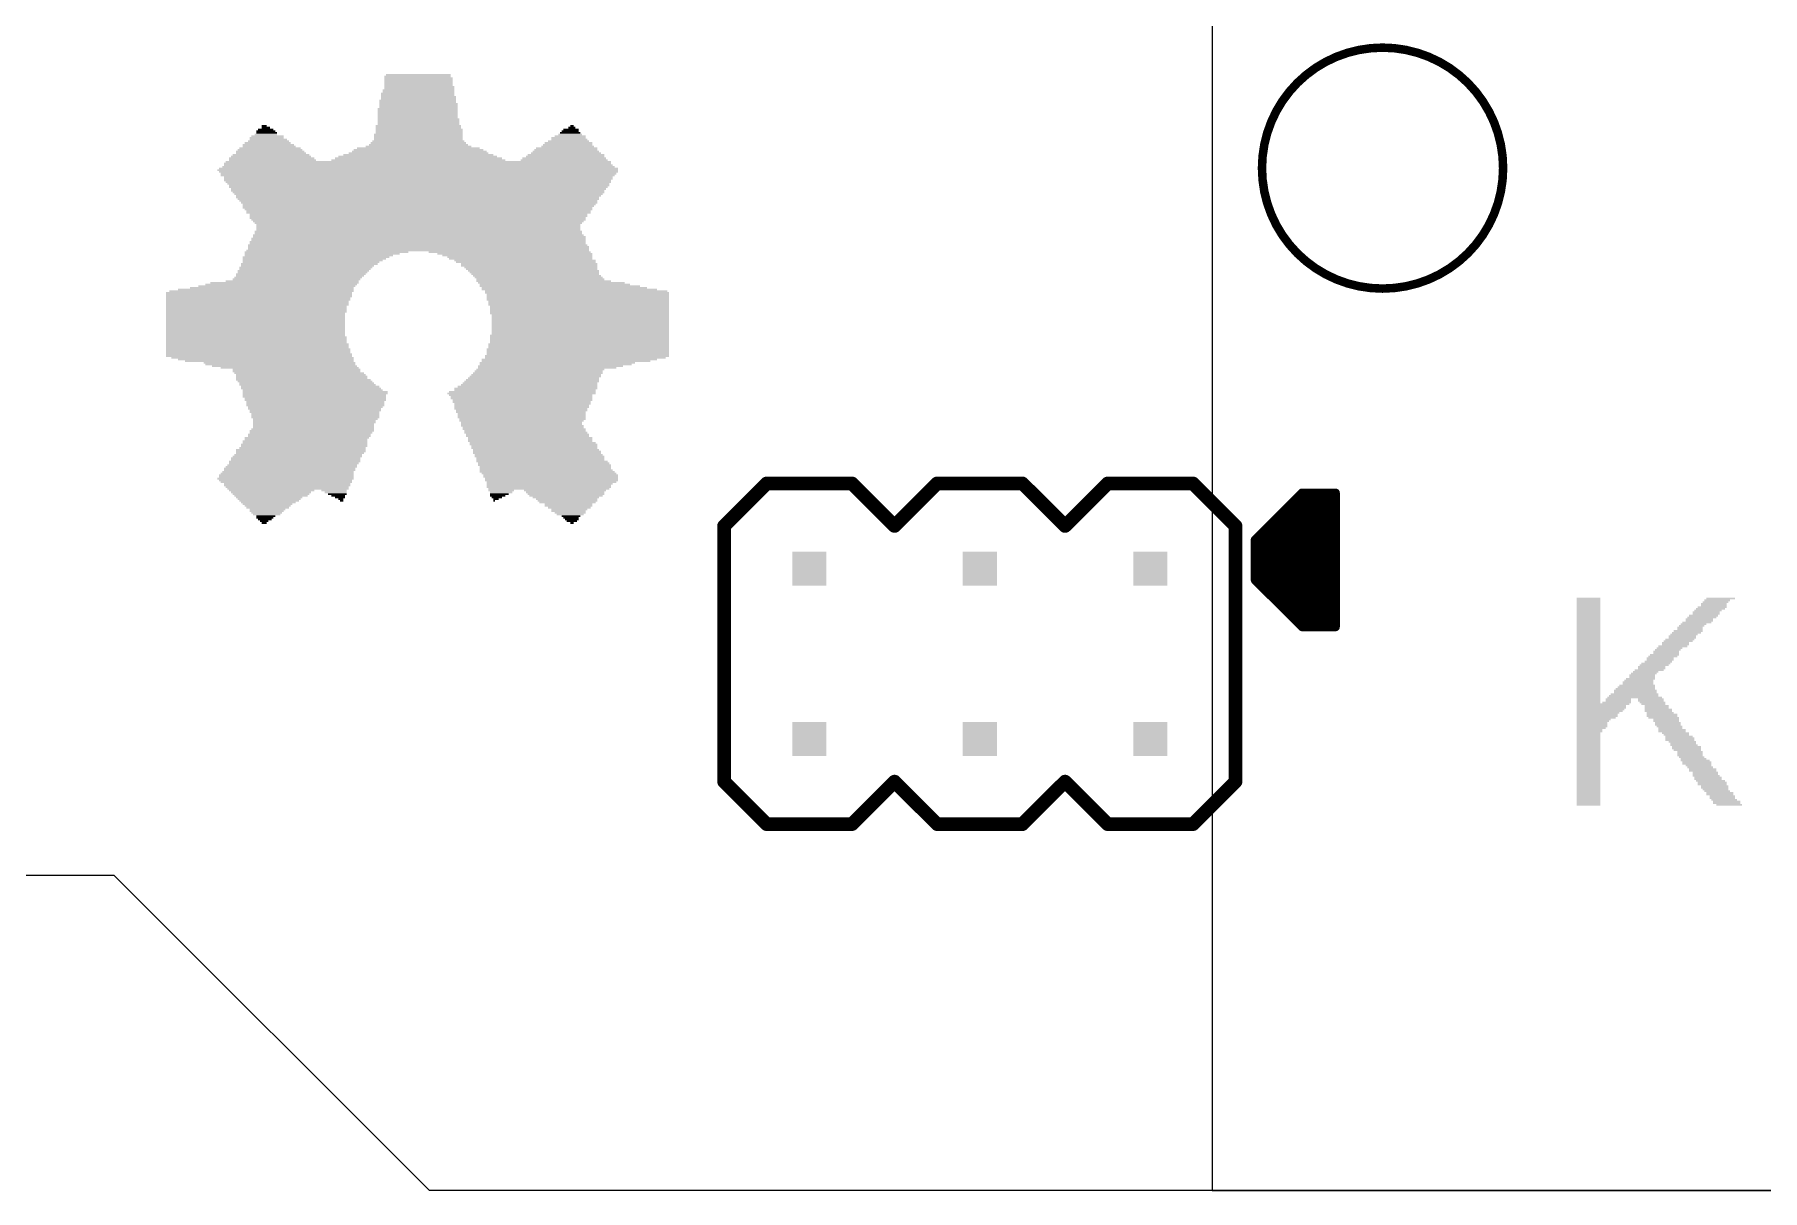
# Model space of a CAD drawing. Extents: x -5 to 130, y -14 to 61.
# Drawn here: x 21.12 to 46.86, y -7.7 to 9.53 of the extents above; entities that cross this region are included whole.
import ezdxf

# ---------------------------------------------------------------- set-up
doc = ezdxf.new("R2010")
doc.units = 0
for name, color, linetype in [('20', 178, 'CONTINUOUS'), ('21', 251, 'CONTINUOUS'), ('49', 251, 'CONTINUOUS'), ('51', 251, 'CONTINUOUS')]:
    doc.layers.add(name, color=color, linetype=linetype)

# ---------------------------------------------------------------- blocks, each defined once
blk = doc.blocks.new('RECT')
blk.add_solid([(-0.5, -0.5), (0.5, -0.5), (-0.5, 0.5), (0.5, 0.5)])

msp = doc.modelspace()

# ---------------------------------------------------------------- linework, layer by layer
at = {"layer": '20'}
for p, q in [((-5, -3), (22.3, -3)), ((22.3, -3), (27, -7.7)), ((122.5, -7.7), (27, -7.7))]:
    msp.add_line(p, q, dxfattribs=at)
at = {"layer": '21'}
for points, const_width in [([(32.025, 2.84), (31.39, 2.205)], 0.2032), ([(33.295, 2.84), (32.025, 2.84)], 0.2032), ([(33.93, 2.205), (33.295, 2.84)], 0.2032), ([(34.565, 2.84), (33.93, 2.205)], 0.2032), ([(35.835, 2.84), (34.565, 2.84)], 0.2032), ([(36.47, 2.205), (35.835, 2.84)], 0.2032), ([(37.105, 2.84), (36.47, 2.205)], 0.2032), ([(38.375, 2.84), (37.105, 2.84)], 0.2032), ([(39.01, 2.205), (38.375, 2.84)], 0.2032), ([(40, 2.7), (39.3, 2)], 0.127), ([(40.5, 2.586), (39.886, 2.586)], 0.127), ([(40.5, 2.7), (40, 2.7)], 0.127), ([(40.5, 0.7), (40.5, 2.7)], 0.127), ([(40.5, 2.332), (39.632, 2.332)], 0.127), ([(40.5, 2.459), (39.759, 2.459)], 0.127), ([(31.39, -1.605), (31.39, 2.205)], 0.2032), ([(39.01, 2.205), (39.01, -1.605)], 0.2032), ([(39.3, 2), (39.3, 1.4)], 0.127), ([(40.5, 2.078), (39.378, 2.078)], 0.127), ([(40.5, 2.205), (39.505, 2.205)], 0.127), ([(40.5, 1.951), (39.3, 1.951)], 0.127), ([(40.5, 1.824), (39.3, 1.824)], 0.127), ([(40.5, 1.697), (39.3, 1.697)], 0.127), ([(40.5, 1.57), (39.3, 1.57)], 0.127), ([(40.5, 1.443), (39.3, 1.443)], 0.127), ([(39.3, 1.4), (40, 0.7)], 0.127), ([(40.5, 1.316), (39.384, 1.316)], 0.127), ([(40.5, 1.189), (39.511, 1.189)], 0.127), ([(40.5, 1.062), (39.638, 1.062)], 0.127), ([(40.5, 0.935), (39.765, 0.935)], 0.127), ([(40.5, 0.808), (39.892, 0.808)], 0.127), ([(40, 0.7), (40.5, 0.7)], 0.127), ([(32.025, -2.24), (31.39, -1.605)], 0.2032), ([(33.93, -1.605), (33.295, -2.24)], 0.2032), ([(34.565, -2.24), (33.93, -1.605)], 0.2032), ([(36.47, -1.605), (35.835, -2.24)], 0.2032), ([(37.105, -2.24), (36.47, -1.605)], 0.2032), ([(39.01, -1.605), (38.375, -2.24)], 0.2032), ([(33.295, -2.24), (32.025, -2.24)], 0.2032), ([(35.835, -2.24), (34.565, -2.24)], 0.2032), ([(38.375, -2.24), (37.105, -2.24)], 0.2032)]:
    msp.add_lwpolyline(points, dxfattribs=dict(at, const_width=const_width))
for points, const_width in [([(32.025, 2.8908, 1), (32.025, 2.7892)], 0.1016), ([(32.0609, 2.8041, 1), (31.9891, 2.8759)], 0.1016), ([(33.3309, 2.8759, 1), (33.2591, 2.8041)], 0.1016), ([(33.295, 2.7892, 1), (33.295, 2.8908)], 0.1016), ([(34.565, 2.8908, 1), (34.565, 2.7892)], 0.1016), ([(34.6009, 2.8041, 1), (34.5291, 2.8759)], 0.1016), ([(35.8709, 2.8759, 1), (35.7991, 2.8041)], 0.1016), ([(35.835, 2.7892, 1), (35.835, 2.8908)], 0.1016), ([(37.105, 2.8908, 1), (37.105, 2.7892)], 0.1016), ([(37.1409, 2.8041, 1), (37.0691, 2.8759)], 0.1016), ([(38.4109, 2.8759, 1), (38.3391, 2.8041)], 0.1016), ([(38.375, 2.7892, 1), (38.375, 2.8908)], 0.1016), ([(39.886, 2.6178, 1), (39.886, 2.5543)], 0.0635), ([(40, 2.7318, 1), (40, 2.6683)], 0.0635), ([(40.0225, 2.6775, 1), (39.9775, 2.7225)], 0.0635), ([(40.5318, 2.7, 1), (40.4682, 2.7)], 0.0635), ([(40.5, 2.6683, 1), (40.5, 2.7318)], 0.0635), ([(40.5, 2.5543, 1), (40.5, 2.6178)], 0.0635), ([(39.632, 2.3638, 1), (39.632, 2.3003)], 0.0635), ([(39.759, 2.4908, 1), (39.759, 2.4272)], 0.0635), ([(40.5, 2.4272, 1), (40.5, 2.4908)], 0.0635), ([(40.5, 2.3003, 1), (40.5, 2.3638)], 0.0635), ([(31.4408, 2.205, 1), (31.3392, 2.205)], 0.1016), ([(31.3541, 2.2409, 1), (31.4259, 2.1691)], 0.1016), ([(33.8941, 2.2409, 1), (33.9659, 2.1691)], 0.1016), ([(33.8941, 2.1691, 1), (33.9659, 2.2409)], 0.1016), ([(36.4341, 2.2409, 1), (36.5059, 2.1691)], 0.1016), ([(36.4341, 2.1691, 1), (36.5059, 2.2409)], 0.1016), ([(39.0608, 2.205, 1), (38.9592, 2.205)], 0.1016), ([(38.9741, 2.1691, 1), (39.0459, 2.2409)], 0.1016), ([(39.3318, 2, 1), (39.2683, 2)], 0.0635), ([(39.378, 2.1098, 1), (39.378, 2.0463)], 0.0635), ([(39.505, 2.2368, 1), (39.505, 2.1732)], 0.0635), ([(40.5, 2.1732, 1), (40.5, 2.2368)], 0.0635), ([(40.5, 2.0463, 1), (40.5, 2.1098)], 0.0635), ([(39.2775, 2.0225, 1), (39.3225, 1.9775)], 0.0635), ([(39.3, 1.9828, 1), (39.3, 1.9193)], 0.0635), ([(39.3, 1.8558, 1), (39.3, 1.7923)], 0.0635), ([(40.5, 1.9193, 1), (40.5, 1.9828)], 0.0635), ([(40.5, 1.7923, 1), (40.5, 1.8558)], 0.0635), ([(39.3, 1.7288, 1), (39.3, 1.6653)], 0.0635), ([(39.3, 1.6018, 1), (39.3, 1.5383)], 0.0635), ([(40.5, 1.6653, 1), (40.5, 1.7288)], 0.0635), ([(40.5, 1.5383, 1), (40.5, 1.6018)], 0.0635), ([(39.3225, 1.4225, 1), (39.2775, 1.3775)], 0.0635), ([(39.3, 1.4748, 1), (39.3, 1.4113)], 0.0635), ([(39.2683, 1.4, 1), (39.3318, 1.4)], 0.0635), ([(39.384, 1.3478, 1), (39.384, 1.2843)], 0.0635), ([(40.5, 1.4113, 1), (40.5, 1.4748)], 0.0635), ([(40.5, 1.2843, 1), (40.5, 1.3478)], 0.0635), ([(39.511, 1.2208, 1), (39.511, 1.1573)], 0.0635), ([(39.638, 1.0938, 1), (39.638, 1.0303)], 0.0635), ([(40.5, 1.1573, 1), (40.5, 1.2208)], 0.0635), ([(40.5, 1.0303, 1), (40.5, 1.0938)], 0.0635), ([(39.765, 0.9667, 1), (39.765, 0.9033)], 0.0635), ([(39.892, 0.8397, 1), (39.892, 0.7763)], 0.0635), ([(40.5, 0.9033, 1), (40.5, 0.9667)], 0.0635), ([(40.5, 0.7763, 1), (40.5, 0.8397)], 0.0635), ([(40, 0.7318, 1), (40, 0.6683)], 0.0635), ([(39.9775, 0.6775, 1), (40.0225, 0.7225)], 0.0635), ([(40.4682, 0.7, 1), (40.5318, 0.7)], 0.0635), ([(40.5, 0.6683, 1), (40.5, 0.7318)], 0.0635), ([(31.4259, -1.5691, 1), (31.3541, -1.6409)], 0.1016), ([(33.9659, -1.5691, 1), (33.8941, -1.6409)], 0.1016), ([(33.9659, -1.6409, 1), (33.8941, -1.5691)], 0.1016), ([(36.5059, -1.5691, 1), (36.4341, -1.6409)], 0.1016), ([(36.5059, -1.6409, 1), (36.4341, -1.5691)], 0.1016), ([(39.0459, -1.6409, 1), (38.9741, -1.5691)], 0.1016), ([(31.3392, -1.605, 1), (31.4408, -1.605)], 0.1016), ([(38.9592, -1.605, 1), (39.0608, -1.605)], 0.1016), ([(32.025, -2.1892, 1), (32.025, -2.2908)], 0.1016), ([(31.9891, -2.2759, 1), (32.0609, -2.2041)], 0.1016), ([(33.2591, -2.2041, 1), (33.3309, -2.2759)], 0.1016), ([(33.295, -2.2908, 1), (33.295, -2.1892)], 0.1016), ([(34.565, -2.1892, 1), (34.565, -2.2908)], 0.1016), ([(34.5291, -2.2759, 1), (34.6009, -2.2041)], 0.1016), ([(35.7991, -2.2041, 1), (35.8709, -2.2759)], 0.1016), ([(35.835, -2.2908, 1), (35.835, -2.1892)], 0.1016), ([(37.105, -2.1892, 1), (37.105, -2.2908)], 0.1016), ([(37.0691, -2.2759, 1), (37.1409, -2.2041)], 0.1016), ([(38.3391, -2.2041, 1), (38.4109, -2.2759)], 0.1016), ([(38.375, -2.2908, 1), (38.375, -2.1892)], 0.1016)]:
    msp.add_lwpolyline(points, format="xyb", dxfattribs=dict(at, const_width=const_width))
at = {"layer": '49', "const_width": 0.127}
msp.add_lwpolyline([(41.2, 5.744, 1), (41.2, 9.336, 1), (41.2, 5.744)], format="xyb", dxfattribs=at)
at = {"layer": '51'}
for p, q in [((38.66, 56.816), (38.66, -7.7)), ((38.66, -7.7), (92, -7.7))]:
    msp.add_line(p, q, dxfattribs=at)

# ---------------------------------------------------------------- block references
at = {"layer": '21', "yscale": 0.0254}
for p, xscale in [((26.8244, 8.9048), 0.9906), ((26.8371, 8.8794), 1.016), ((26.8371, 8.854), 1.016), ((26.8371, 8.8286), 1.016), ((26.8371, 8.8032), 1.016), ((26.8371, 8.7778), 1.016), ((26.8498, 8.7524), 1.0414), ((26.8371, 8.9302), 0.9652), ((26.8244, 8.5492), 1.143), ((26.8244, 8.5238), 1.143), ((26.8371, 8.4984), 1.1684), ((26.8244, 8.6508), 1.0922), ((26.8244, 8.6254), 1.0922), ((26.8371, 8.6), 1.1176), ((26.8371, 8.5746), 1.1176), ((26.8371, 8.7016), 1.0668), ((26.8371, 8.6762), 1.0668), ((26.8498, 8.727), 1.0414), ((26.8244, 8.4222), 1.1938), ((26.8244, 8.3968), 1.1938), ((26.8244, 8.3714), 1.1938), ((26.8244, 8.346), 1.1938), ((26.8244, 8.3206), 1.1938), ((26.8244, 8.2952), 1.1938), ((26.8371, 8.2698), 1.2192), ((26.8371, 8.2444), 1.2192), ((26.8371, 8.473), 1.1684), ((26.8371, 8.4476), 1.1684), ((24.5765, 7.9904), 0.508), ((24.5892, 8.0158), 0.4826), ((24.5638, 8.0412), 0.3302), ((24.5638, 8.092), 0.2794), ((24.5765, 8.0666), 0.3048), ((24.5638, 8.1174), 0.2286), ((24.5384, 8.1682), 0.0762), ((24.5638, 8.1428), 0.127), ((26.8371, 8.0412), 1.3208), ((26.8371, 8.0158), 1.3208), ((26.8371, 7.9904), 1.3208), ((26.8371, 8.1682), 1.27), ((26.8371, 8.1428), 1.27), ((26.8498, 8.1174), 1.2954), ((26.8498, 8.092), 1.2954), ((26.8498, 8.0666), 1.2954), ((26.8371, 8.219), 1.2192), ((26.8371, 8.1936), 1.2192), ((29.0723, 7.9904), 0.508), ((29.0977, 8.0158), 0.4572), ((29.0977, 8.0412), 0.3556), ((29.0977, 8.0666), 0.3048), ((29.0977, 8.092), 0.254), ((29.1104, 8.1174), 0.2286), ((29.1231, 8.1428), 0.1016), ((29.1231, 8.1682), 0.0508), ((24.64, 7.711), 1.1938), ((24.64, 7.7364), 1.143), ((24.6273, 7.7872), 1.016), ((24.64, 7.7618), 1.0414), ((24.6273, 7.8126), 0.9652), ((24.6273, 7.838), 0.9144), ((24.6019, 7.8888), 0.762), ((24.6146, 7.8634), 0.7874), ((24.5892, 7.9142), 0.6858), ((24.6019, 7.9396), 0.6096), ((24.6019, 7.965), 0.5588), ((26.8244, 7.711), 2.3622), ((26.8371, 7.7364), 2.2352), ((26.8371, 7.7618), 2.0828), ((26.8498, 7.7872), 2.0066), ((26.8371, 7.8126), 1.9304), ((26.8371, 7.838), 1.8288), ((26.8371, 7.8634), 1.5748), ((26.8371, 7.8888), 1.4732), ((26.8371, 7.9142), 1.4224), ((26.8371, 7.9396), 1.3716), ((26.8371, 7.965), 1.3208), ((29.0215, 7.711), 1.1684), ((29.0342, 7.7364), 1.143), ((29.0342, 7.7618), 1.0414), ((29.0342, 7.7872), 0.9906), ((29.0342, 7.8126), 0.9398), ((29.0469, 7.838), 0.9144), ((29.0596, 7.8634), 0.7874), ((29.0596, 7.8888), 0.7366), ((29.0723, 7.9142), 0.7112), ((29.0723, 7.9396), 0.6096), ((29.085, 7.965), 0.5334), ((26.8244, 7.5078), 5.969), ((26.8371, 7.5332), 5.9436), ((26.8371, 7.4824), 5.9436), ((26.8371, 7.457), 5.8928), ((26.8371, 7.5586), 5.842), ((26.8244, 7.6094), 5.7658), ((26.8371, 7.584), 5.7912), ((26.8371, 7.6348), 5.7404), ((24.6527, 7.6856), 1.27), ((24.6654, 7.6602), 1.2954), ((26.8371, 7.6602), 2.5908), ((26.8371, 7.6856), 2.4892), ((29.0088, 7.6602), 1.2954), ((29.0088, 7.6856), 1.2446), ((26.8244, 7.4316), 5.8674), ((26.8371, 7.4062), 5.7912), ((26.8371, 7.3808), 5.7912), ((26.8244, 7.3554), 5.7658), ((26.8371, 7.33), 5.7404), ((26.8371, 7.3046), 5.6896), ((26.8498, 7.2792), 5.6642), ((26.8371, 7.2538), 5.6388), ((26.8371, 7.2284), 5.588), ((26.8244, 7.203), 5.5626), ((26.8371, 7.1776), 5.5372), ((26.8371, 7.1522), 5.4864), ((26.8371, 7.1268), 5.4356), ((26.8244, 7.1014), 5.4102), ((26.8371, 7.076), 5.3848), ((26.8371, 7.0506), 5.334), ((26.8498, 7.0252), 5.3086), ((26.8498, 6.9998), 5.2578), ((26.8371, 6.9744), 5.2324), ((26.8244, 6.949), 5.207), ((26.8371, 6.9236), 5.1816), ((26.8371, 6.8982), 5.1308), ((26.8371, 6.8728), 5.1308), ((26.8371, 6.8474), 5.0292), ((26.8371, 6.822), 5.0292), ((26.8244, 6.7966), 5.0038), ((26.8371, 6.7712), 4.9784), ((26.8371, 6.7458), 4.9276), ((26.8371, 6.7204), 4.8768), ((26.8371, 6.695), 4.826), ((26.8244, 6.441), 5.0038), ((26.8371, 6.4918), 4.9784), ((26.8371, 6.4664), 4.9784), ((26.8371, 6.5426), 4.9276), ((26.8498, 6.5172), 4.953), ((26.8371, 6.5934), 4.8768), ((26.8371, 6.568), 4.8768), ((26.8371, 6.6696), 4.826), ((26.8371, 6.6442), 4.826), ((26.8371, 6.6188), 4.826), ((25.3131, 6.2124), 2.1844), ((25.2877, 6.187), 2.1336), ((25.4655, 6.2886), 2.4384), ((25.402, 6.2632), 2.3114), ((25.3512, 6.2378), 2.2098), ((26.8244, 6.314), 5.1054), ((26.8244, 6.3902), 5.0546), ((26.8371, 6.3648), 5.08), ((26.8371, 6.3394), 5.08), ((26.8244, 6.4156), 5.0038), ((28.196, 6.2886), 2.413), ((28.2722, 6.2632), 2.3114), ((28.3103, 6.2378), 2.2352), ((28.3484, 6.2124), 2.159), ((28.3611, 6.187), 2.1336), ((25.0845, 5.9584), 1.9304), ((25.0718, 5.933), 1.905), ((25.1226, 6.0092), 1.9558), ((25.1099, 5.9838), 1.9304), ((25.1607, 6.06), 1.9812), ((25.148, 6.0346), 1.9558), ((25.2115, 6.1108), 2.032), ((25.1861, 6.0854), 1.9812), ((25.2623, 6.1616), 2.0828), ((25.2369, 6.1362), 2.032), ((28.4246, 6.1616), 2.1082), ((28.4373, 6.1362), 2.0828), ((28.4881, 6.1108), 2.032), ((28.4881, 6.0854), 2.032), ((28.5135, 6.06), 1.9812), ((28.5262, 6.0346), 1.9558), ((28.5516, 6.0092), 1.9558), ((28.5643, 5.9838), 1.9304), ((28.577, 5.9584), 1.905), ((28.6024, 5.933), 1.905), ((24.4622, 5.679), 2.7686), ((24.4622, 5.6536), 2.7686), ((24.5003, 5.7044), 2.7432), ((24.5638, 5.7298), 2.6162), ((24.6527, 5.7552), 2.4384), ((24.7289, 5.7806), 2.3368), ((24.7924, 5.806), 2.2606), ((24.8432, 5.8314), 2.2098), ((24.9575, 5.8568), 1.9812), ((25.021, 5.8822), 1.905), ((25.0464, 5.9076), 1.905), ((28.6278, 5.9076), 1.905), ((28.6532, 5.8822), 1.905), ((28.704, 5.8568), 2.0066), ((28.8183, 5.8314), 2.1844), ((28.8691, 5.806), 2.2352), ((28.9453, 5.7806), 2.3876), ((29.0088, 5.7552), 2.4638), ((29.085, 5.7298), 2.6162), ((29.1866, 5.7044), 2.7178), ((29.1993, 5.679), 2.7432), ((29.212, 5.6536), 2.7178), ((24.4622, 5.6282), 2.7686), ((24.4495, 5.6028), 2.7432), ((24.4495, 5.5774), 2.7432), ((24.4368, 5.552), 2.7178), ((24.4368, 5.5266), 2.7178), ((24.4368, 5.5012), 2.7178), ((24.4241, 5.4758), 2.6924), ((24.4241, 5.4504), 2.6924), ((24.4241, 5.425), 2.6924), ((24.4241, 5.3996), 2.6924), ((29.212, 5.6282), 2.7178), ((29.212, 5.6028), 2.7178), ((29.212, 5.5774), 2.7178), ((29.2247, 5.552), 2.6924), ((29.2247, 5.5266), 2.6924), ((29.2247, 5.5012), 2.6924), ((29.2374, 5.4758), 2.667), ((29.2374, 5.4504), 2.667), ((29.2374, 5.425), 2.667), ((29.2374, 5.3996), 2.667), ((24.4114, 5.3742), 2.667), ((24.4114, 5.3488), 2.667), ((24.4114, 5.3234), 2.667), ((24.4114, 5.298), 2.667), ((24.4114, 5.2726), 2.667), ((24.4114, 5.2472), 2.667), ((24.4114, 5.2218), 2.667), ((24.4114, 5.1964), 2.667), ((24.4114, 5.171), 2.667), ((24.4114, 5.1456), 2.667), ((29.2374, 5.3742), 2.667), ((29.2501, 5.3488), 2.6416), ((29.2501, 5.3234), 2.6416), ((29.2501, 5.298), 2.6416), ((29.2501, 5.2726), 2.6416), ((29.2501, 5.2472), 2.6416), ((29.2501, 5.2218), 2.6416), ((29.2501, 5.1964), 2.6416), ((29.2501, 5.171), 2.6416), ((29.2501, 5.1456), 2.6416), ((24.4114, 5.1202), 2.667), ((24.4114, 5.0948), 2.667), ((24.4114, 5.0694), 2.667), ((24.4114, 5.044), 2.667), ((24.4241, 5.0186), 2.6924), ((24.4241, 4.9932), 2.6924), ((24.4241, 4.9678), 2.6924), ((24.4241, 4.9424), 2.6924), ((24.4368, 4.917), 2.7178), ((24.4368, 4.8916), 2.7178), ((29.2247, 4.917), 2.6924), ((29.2247, 4.8916), 2.6924), ((29.2374, 5.044), 2.667), ((29.2374, 5.0186), 2.667), ((29.2374, 4.9932), 2.667), ((29.2374, 4.9678), 2.667), ((29.2374, 4.9424), 2.667), ((29.2501, 5.1202), 2.6416), ((29.2501, 5.0948), 2.6416), ((29.2501, 5.0694), 2.6416), ((24.4368, 4.8662), 2.7178), ((24.4495, 4.8408), 2.7432), ((24.4495, 4.8154), 2.7432), ((24.4495, 4.79), 2.7432), ((24.4622, 4.7646), 2.7686), ((24.4622, 4.7392), 2.7686), ((24.513, 4.7138), 2.7178), ((24.5638, 4.6884), 2.6162), ((24.6146, 4.663), 2.5146), ((24.767, 4.6376), 2.2606), ((28.9072, 4.6376), 2.3114), ((29.085, 4.6884), 2.6162), ((29.0342, 4.663), 2.5146), ((29.1993, 4.7392), 2.7432), ((29.1739, 4.7138), 2.6924), ((29.212, 4.8408), 2.7178), ((29.212, 4.8154), 2.7178), ((29.212, 4.79), 2.7178), ((29.212, 4.7646), 2.7178), ((29.2247, 4.8662), 2.6924), ((24.7797, 4.6122), 2.2352), ((24.8432, 4.5868), 2.159), ((24.9194, 4.5614), 2.0574), ((25.021, 4.536), 1.905), ((25.021, 4.5106), 1.905), ((25.0591, 4.4852), 1.9304), ((25.0845, 4.4598), 1.9304), ((25.0972, 4.4344), 1.9558), ((25.0972, 4.409), 1.9558), ((25.1226, 4.3836), 2.0066), ((28.5389, 4.3836), 1.9812), ((28.5516, 4.409), 1.9558), ((28.577, 4.4344), 1.9558), ((28.5897, 4.4598), 1.9304), ((28.6151, 4.4852), 1.9304), ((28.6278, 4.5106), 1.905), ((28.6532, 4.536), 1.905), ((28.8056, 4.5868), 2.159), ((28.7548, 4.5614), 2.0574), ((28.8818, 4.6122), 2.2606), ((25.148, 4.3582), 2.0066), ((25.1734, 4.3328), 2.0066), ((25.1861, 4.3074), 2.032), ((25.2242, 4.282), 2.0574), ((25.2369, 4.2566), 2.0828), ((25.2623, 4.2312), 2.0828), ((25.3004, 4.2058), 2.159), ((25.3004, 4.1804), 2.159), ((25.2877, 4.155), 2.1336), ((25.2877, 4.1296), 2.1336), ((28.3738, 4.1804), 2.2098), ((28.3865, 4.2058), 2.1844), ((28.3611, 4.155), 2.1336), ((28.3738, 4.1296), 2.1082), ((28.4373, 4.2566), 2.1336), ((28.4246, 4.2312), 2.1082), ((28.4627, 4.282), 2.0828), ((28.4881, 4.3074), 2.032), ((28.5008, 4.3328), 2.0066), ((28.5262, 4.3582), 2.0066), ((25.3004, 4.1042), 2.1082), ((25.3004, 4.0788), 2.1082), ((25.3004, 4.0534), 2.0574), ((25.3004, 4.028), 2.0574), ((25.3004, 4.0026), 2.0574), ((25.3004, 3.9772), 2.0066), ((25.2877, 3.9518), 1.9812), ((25.3004, 3.9264), 1.9558), ((25.2877, 3.901), 1.9304), ((25.3004, 3.8756), 1.905), ((25.3004, 3.8502), 1.905), ((28.3738, 4.1042), 2.1082), ((28.3865, 4.0788), 2.0828), ((28.3738, 4.0534), 2.0574), ((28.3865, 4.028), 2.032), ((28.3738, 4.0026), 2.0066), ((28.3738, 3.9772), 2.0066), ((28.3611, 3.9518), 1.9812), ((28.3738, 3.9264), 1.9558), ((28.3611, 3.901), 1.9304), ((28.3738, 3.8756), 1.905), ((28.3738, 3.8502), 1.905), ((25.2496, 3.6216), 1.8542), ((25.2369, 3.5962), 1.8288), ((25.3004, 3.8248), 1.905), ((25.2623, 3.647), 1.8288), ((25.3004, 3.7994), 1.8542), ((25.2877, 3.774), 1.8288), ((25.2877, 3.7486), 1.8288), ((25.275, 3.7232), 1.8034), ((25.275, 3.6978), 1.8034), ((25.275, 3.6724), 1.8034), ((28.3738, 3.8248), 1.905), ((28.3865, 3.7994), 1.8796), ((28.3738, 3.774), 1.8542), ((28.3738, 3.7486), 1.8034), ((28.3738, 3.7232), 1.8034), ((28.3865, 3.6978), 1.8288), ((28.3992, 3.6724), 1.8034), ((28.4119, 3.647), 1.8288), ((28.4246, 3.6216), 1.8034), ((28.4373, 3.5962), 1.8288), ((25.0845, 3.3422), 1.9304), ((25.1099, 3.3676), 1.8796), ((25.1353, 3.4184), 1.8796), ((25.1353, 3.393), 1.8796), ((25.148, 3.4692), 1.8542), ((25.148, 3.4438), 1.8542), ((25.1734, 3.52), 1.8542), ((25.1607, 3.4946), 1.8288), ((25.2115, 3.5708), 1.8288), ((25.2115, 3.5454), 1.8288), ((28.4627, 3.5708), 1.8288), ((28.4627, 3.5454), 1.8288), ((28.5008, 3.52), 1.8542), ((28.5008, 3.4946), 1.8542), ((28.5008, 3.4692), 1.8542), ((28.5389, 3.4438), 1.8796), ((28.5516, 3.4184), 1.905), ((28.5643, 3.393), 1.8796), ((28.5643, 3.3676), 1.8796), ((28.5897, 3.3422), 1.8796), ((24.9448, 3.0882), 1.9558), ((24.9575, 3.1136), 1.9304), ((24.9956, 3.1644), 1.9558), ((24.9829, 3.139), 1.9304), ((25.0083, 3.2152), 1.9304), ((25.0083, 3.1898), 1.9304), ((25.0337, 3.2406), 1.9304), ((25.0464, 3.266), 1.905), ((25.0845, 3.3168), 1.9304), ((25.0718, 3.2914), 1.905), ((28.6024, 3.3168), 1.905), ((28.6024, 3.2914), 1.905), ((28.6278, 3.266), 1.905), ((28.6405, 3.2406), 1.9304), ((28.6532, 3.2152), 1.905), ((28.6532, 3.1898), 1.905), ((28.6786, 3.1644), 1.9558), ((28.704, 3.139), 1.9558), ((28.7167, 3.1136), 1.9812), ((28.7294, 3.0882), 1.9558), ((24.8559, 2.9104), 2.032), ((24.8686, 2.9612), 2.0066), ((24.8686, 2.9358), 2.0066), ((24.8559, 2.885), 1.9812), ((24.8813, 2.9866), 1.9812), ((24.8686, 2.8596), 1.9558), ((24.894, 3.012), 1.9558), ((24.9194, 3.0628), 1.9558), ((24.9194, 3.0374), 1.9558), ((24.8813, 2.8342), 1.8796), ((28.7294, 3.0628), 1.9558), ((28.7421, 3.0374), 1.9812), ((28.7548, 3.012), 2.0066), ((28.7802, 2.9866), 2.0066), ((28.8056, 2.9612), 2.0066), ((28.8056, 2.9358), 2.0066), ((28.8183, 2.9104), 1.9812), ((28.8183, 2.885), 1.9812), ((28.8183, 2.8596), 1.9304), ((28.7929, 2.8342), 1.8796), ((24.8813, 2.8088), 1.8796), ((24.8813, 2.7834), 1.8288), ((24.894, 2.758), 1.8034), ((24.6527, 2.7326), 1.27), ((24.64, 2.7072), 1.1938), ((24.64, 2.6818), 1.143), ((24.64, 2.6564), 1.0922), ((24.6146, 2.631), 0.9906), ((24.6146, 2.6056), 0.9398), ((24.6146, 2.5802), 0.889), ((25.5798, 2.7326), 0.381), ((25.6052, 2.7072), 0.3302), ((25.6306, 2.6818), 0.2794), ((25.6433, 2.6564), 0.2032), ((25.6687, 2.631), 0.1524), ((25.6814, 2.6056), 0.0762), ((25.6941, 2.5802), 0.0508), ((28.7802, 2.8088), 1.8542), ((28.7802, 2.7834), 1.8542), ((28.7802, 2.758), 1.8034), ((28.069, 2.7326), 0.381), ((28.069, 2.7072), 0.3302), ((28.0436, 2.6818), 0.2794), ((28.0182, 2.6564), 0.2286), ((28.0055, 2.631), 0.1524), ((27.9928, 2.6056), 0.0762), ((27.9674, 2.5802), 0.0254), ((29.0215, 2.7326), 1.2192), ((29.0215, 2.7072), 1.1684), ((29.0342, 2.6818), 1.143), ((29.0342, 2.6564), 1.0922), ((29.0342, 2.631), 0.9906), ((29.0469, 2.6056), 0.9144), ((29.0596, 2.5802), 0.889), ((24.6019, 2.5548), 0.8128), ((24.5892, 2.5294), 0.7366), ((24.5892, 2.504), 0.6858), ((24.5892, 2.4786), 0.635), ((24.5892, 2.4532), 0.5334), ((24.5765, 2.4278), 0.508), ((24.5765, 2.4024), 0.4572), ((24.5765, 2.377), 0.4064), ((24.5638, 2.3516), 0.2794), ((24.5511, 2.3262), 0.254), ((29.0596, 2.5548), 0.8382), ((29.0723, 2.5294), 0.7112), ((29.0723, 2.504), 0.7112), ((29.085, 2.4786), 0.635), ((29.085, 2.4532), 0.5334), ((29.0723, 2.4278), 0.508), ((29.0977, 2.4024), 0.4572), ((29.0977, 2.377), 0.4064), ((29.1104, 2.3516), 0.2794), ((29.1104, 2.3262), 0.2286), ((24.5511, 2.3008), 0.2032), ((24.5384, 2.2754), 0.127), ((24.5384, 2.25), 0.0762), ((29.1231, 2.3008), 0.2032), ((29.1231, 2.2754), 0.1524), ((29.1231, 2.25), 0.0508), ((44.2683, 1.1224), 0.3556), ((44.2683, 1.097), 0.3556), ((44.2683, 1.0716), 0.3556), ((44.2683, 1.0462), 0.3556), ((44.2683, 1.0208), 0.3556), ((46.1352, 1.0462), 0.381), ((46.1352, 1.0208), 0.381), ((46.1606, 1.0716), 0.381), ((46.186, 1.097), 0.381), ((46.2368, 1.1224), 0.4318), ((44.2683, 0.9954), 0.3556), ((44.2683, 0.97), 0.3556), ((44.2683, 0.9446), 0.3556), ((44.2683, 0.9192), 0.3556), ((44.2683, 0.8938), 0.3556), ((44.2683, 0.8684), 0.3556), ((44.2683, 0.843), 0.3556), ((44.2683, 0.8176), 0.3556), ((44.2683, 0.7922), 0.3556), ((44.2683, 0.7668), 0.3556), ((45.8812, 0.7668), 0.4318), ((45.9193, 0.8176), 0.4064), ((45.9193, 0.7922), 0.4064), ((45.9574, 0.843), 0.4318), ((45.9828, 0.8684), 0.4318), ((46.0209, 0.9192), 0.4064), ((46.0209, 0.8938), 0.4064), ((46.0463, 0.9446), 0.4064), ((46.0844, 0.97), 0.4318), ((46.1098, 0.9954), 0.4318), ((44.2683, 0.7414), 0.3556), ((44.2683, 0.716), 0.3556), ((44.2683, 0.6906), 0.3556), ((44.2683, 0.6652), 0.3556), ((44.2683, 0.6398), 0.3556), ((44.2683, 0.6144), 0.3556), ((44.2683, 0.589), 0.3556), ((44.2683, 0.5636), 0.3556), ((44.2683, 0.5382), 0.3556), ((44.2683, 0.5128), 0.3556), ((45.6272, 0.5128), 0.4318), ((45.6653, 0.5636), 0.4064), ((45.6653, 0.5382), 0.4064), ((45.6907, 0.589), 0.4064), ((45.7288, 0.6144), 0.4318), ((45.7542, 0.6398), 0.4318), ((45.7796, 0.6906), 0.381), ((45.7796, 0.6652), 0.381), ((45.805, 0.716), 0.381), ((45.8304, 0.7414), 0.381), ((44.2683, 0.4874), 0.3556), ((44.2683, 0.462), 0.3556), ((44.2683, 0.4366), 0.3556), ((44.2683, 0.4112), 0.3556), ((44.2683, 0.3858), 0.3556), ((44.2683, 0.3604), 0.3556), ((44.2683, 0.335), 0.3556), ((44.2683, 0.3096), 0.3556), ((44.2683, 0.2842), 0.3556), ((44.2683, 0.2588), 0.3556), ((45.3732, 0.2588), 0.4318), ((45.3986, 0.2842), 0.4318), ((45.424, 0.335), 0.381), ((45.424, 0.3096), 0.381), ((45.4494, 0.3604), 0.381), ((45.4748, 0.3858), 0.381), ((45.5256, 0.4112), 0.4318), ((45.5637, 0.462), 0.4064), ((45.5637, 0.4366), 0.4064), ((45.6018, 0.4874), 0.4318), ((44.2683, 0.2334), 0.3556), ((44.2683, 0.208), 0.3556), ((44.2683, 0.1826), 0.3556), ((44.2683, 0.1572), 0.3556), ((44.2683, 0.1318), 0.3556), ((44.2683, 0.1064), 0.3556), ((44.2683, 0.081), 0.3556), ((44.2683, 0.0556), 0.3556), ((44.2683, 0.0302), 0.3556), ((44.2683, 0.0048), 0.3556), ((45.0938, 0.0048), 0.381), ((45.1192, 0.0302), 0.381), ((45.17, 0.0556), 0.4318), ((45.2081, 0.1064), 0.4064), ((45.2081, 0.081), 0.4064), ((45.2462, 0.1318), 0.4318), ((45.2716, 0.1572), 0.4318), ((45.3097, 0.1826), 0.4064), ((45.3351, 0.2334), 0.4064), ((45.3351, 0.208), 0.4064), ((44.2683, -0.0206), 0.3556), ((44.2683, -0.046), 0.3556), ((44.2683, -0.0714), 0.3556), ((44.2683, -0.0968), 0.3556), ((44.2683, -0.1222), 0.3556), ((44.2683, -0.1476), 0.3556), ((44.2683, -0.173), 0.3556), ((44.2683, -0.1984), 0.3556), ((44.2683, -0.2238), 0.3556), ((44.2683, -0.2492), 0.3556), ((44.9668, -0.2492), 0.635), ((44.9668, -0.2238), 0.5842), ((44.9795, -0.1984), 0.5588), ((44.9922, -0.173), 0.5334), ((45.0049, -0.1222), 0.4572), ((45.0049, -0.1476), 0.4572), ((45.0176, -0.0968), 0.4318), ((45.043, -0.0714), 0.4318), ((45.0684, -0.0206), 0.381), ((45.0684, -0.046), 0.381), ((44.2683, -0.2746), 0.3556), ((44.2683, -0.3), 0.3556), ((44.2683, -0.3254), 0.3556), ((44.2683, -0.3508), 0.3556), ((44.2683, -0.3762), 0.3556), ((44.2683, -0.4016), 0.3556), ((44.2683, -0.427), 0.3556), ((44.4842, -0.4524), 0.7874), ((44.4588, -0.4778), 0.7366), ((44.4588, -0.5032), 0.7366), ((44.6874, -0.427), 0.4318), ((44.7128, -0.3762), 0.381), ((44.7128, -0.4016), 0.381), ((44.9541, -0.3508), 0.8128), ((44.9414, -0.3254), 0.7366), ((44.9541, -0.3), 0.7112), ((44.9668, -0.2746), 0.635), ((45.1954, -0.3762), 0.381), ((45.1954, -0.4016), 0.381), ((45.2208, -0.427), 0.381), ((45.2335, -0.4524), 0.3556), ((45.2843, -0.4778), 0.3556), ((45.2843, -0.5032), 0.3556), ((44.4461, -0.5286), 0.7112), ((44.4334, -0.554), 0.6858), ((44.408, -0.5794), 0.635), ((44.3953, -0.6048), 0.6096), ((44.3953, -0.6302), 0.6096), ((44.3826, -0.6556), 0.5842), ((44.3445, -0.681), 0.508), ((44.3318, -0.7064), 0.4826), ((44.3191, -0.7318), 0.4572), ((44.3191, -0.7572), 0.4572), ((44.3191, -0.7826), 0.4572), ((45.3097, -0.5286), 0.4064), ((45.3097, -0.554), 0.4064), ((45.3351, -0.5794), 0.4064), ((45.3605, -0.6048), 0.4572), ((45.3605, -0.6302), 0.4572), ((45.3859, -0.6556), 0.4572), ((45.424, -0.681), 0.381), ((45.424, -0.7064), 0.381), ((45.4494, -0.7318), 0.381), ((45.4494, -0.7572), 0.381), ((45.4748, -0.7826), 0.381), ((44.3064, -0.808), 0.4318), ((44.281, -0.8334), 0.381), ((44.281, -0.8588), 0.381), ((44.2683, -0.8842), 0.3556), ((44.2683, -0.9096), 0.3556), ((44.2683, -0.935), 0.3556), ((44.2683, -0.9604), 0.3556), ((44.2683, -0.9858), 0.3556), ((44.2683, -1.0112), 0.3556), ((44.2683, -1.0366), 0.3556), ((45.4875, -0.808), 0.3556), ((45.5129, -0.8334), 0.4064), ((45.5129, -0.8588), 0.4064), ((45.5637, -0.8842), 0.4064), ((45.5764, -0.9096), 0.381), ((45.6145, -0.935), 0.4064), ((45.6272, -0.9604), 0.4318), ((45.6272, -0.9858), 0.4318), ((45.6653, -1.0112), 0.4064), ((45.678, -1.0366), 0.381), ((44.2683, -1.062), 0.3556), ((44.2683, -1.0874), 0.3556), ((44.2683, -1.1128), 0.3556), ((44.2683, -1.1382), 0.3556), ((44.2683, -1.1636), 0.3556), ((44.2683, -1.189), 0.3556), ((44.2683, -1.2144), 0.3556), ((44.2683, -1.2398), 0.3556), ((44.2683, -1.2652), 0.3556), ((44.2683, -1.2906), 0.3556), ((45.6907, -1.062), 0.4064), ((45.7288, -1.0874), 0.4318), ((45.7288, -1.1128), 0.4318), ((45.7415, -1.1382), 0.4064), ((45.7796, -1.1636), 0.381), ((45.7796, -1.189), 0.381), ((45.7796, -1.2144), 0.381), ((45.805, -1.2398), 0.381), ((45.8304, -1.2652), 0.381), ((45.8558, -1.2906), 0.4318), ((44.2683, -1.316), 0.3556), ((44.2683, -1.3414), 0.3556), ((44.2683, -1.3668), 0.3556), ((44.2683, -1.3922), 0.3556), ((44.2683, -1.4176), 0.3556), ((44.2683, -1.443), 0.3556), ((44.2683, -1.4684), 0.3556), ((44.2683, -1.4938), 0.3556), ((44.2683, -1.5192), 0.3556), ((44.2683, -1.5446), 0.3556), ((45.8812, -1.316), 0.4318), ((45.8812, -1.3414), 0.4318), ((45.9066, -1.3668), 0.381), ((45.932, -1.3922), 0.381), ((45.9701, -1.4176), 0.4064), ((45.9701, -1.443), 0.4064), ((46.0082, -1.4684), 0.381), ((46.0082, -1.4938), 0.381), ((46.0209, -1.5192), 0.4064), ((46.0463, -1.5446), 0.4064), ((44.2683, -1.57), 0.3556), ((44.2683, -1.5954), 0.3556), ((44.2683, -1.6208), 0.3556), ((44.2683, -1.6462), 0.3556), ((44.2683, -1.6716), 0.3556), ((44.2683, -1.697), 0.3556), ((44.2683, -1.7224), 0.3556), ((44.2683, -1.7478), 0.3556), ((44.2683, -1.7732), 0.3556), ((44.2683, -1.7986), 0.3556), ((46.0463, -1.57), 0.4064), ((46.0844, -1.5954), 0.4318), ((46.1098, -1.6208), 0.4318), ((46.1098, -1.6462), 0.4318), ((46.1479, -1.6716), 0.4064), ((46.1479, -1.697), 0.4064), ((46.1606, -1.7224), 0.381), ((46.186, -1.7478), 0.381), ((46.2241, -1.7732), 0.4064), ((46.2241, -1.7986), 0.4064), ((44.2683, -1.824), 0.3556), ((44.2683, -1.8494), 0.3556), ((44.2683, -1.8748), 0.3556), ((44.2683, -1.9002), 0.3556), ((44.2683, -1.9256), 0.3556), ((44.2683, -1.951), 0.3556), ((46.2622, -1.824), 0.381), ((46.2622, -1.8494), 0.381), ((46.2876, -1.8748), 0.381), ((46.3257, -1.9002), 0.4064), ((46.3257, -1.9256), 0.4064), ((46.3638, -1.951), 0.381)]:
    msp.add_blockref('RECT', p, dxfattribs=dict(at, xscale=xscale))
at = {"layer": '51', "xscale": 0.508, "yscale": 0.508, "rotation": 180}
for p in [(32.66, 1.57), (35.2, 1.57), (37.74, 1.57), (32.66, -0.97), (35.2, -0.97), (37.74, -0.97)]:
    msp.add_blockref('RECT', p, dxfattribs=at)

doc.saveas('drawing.dxf')
